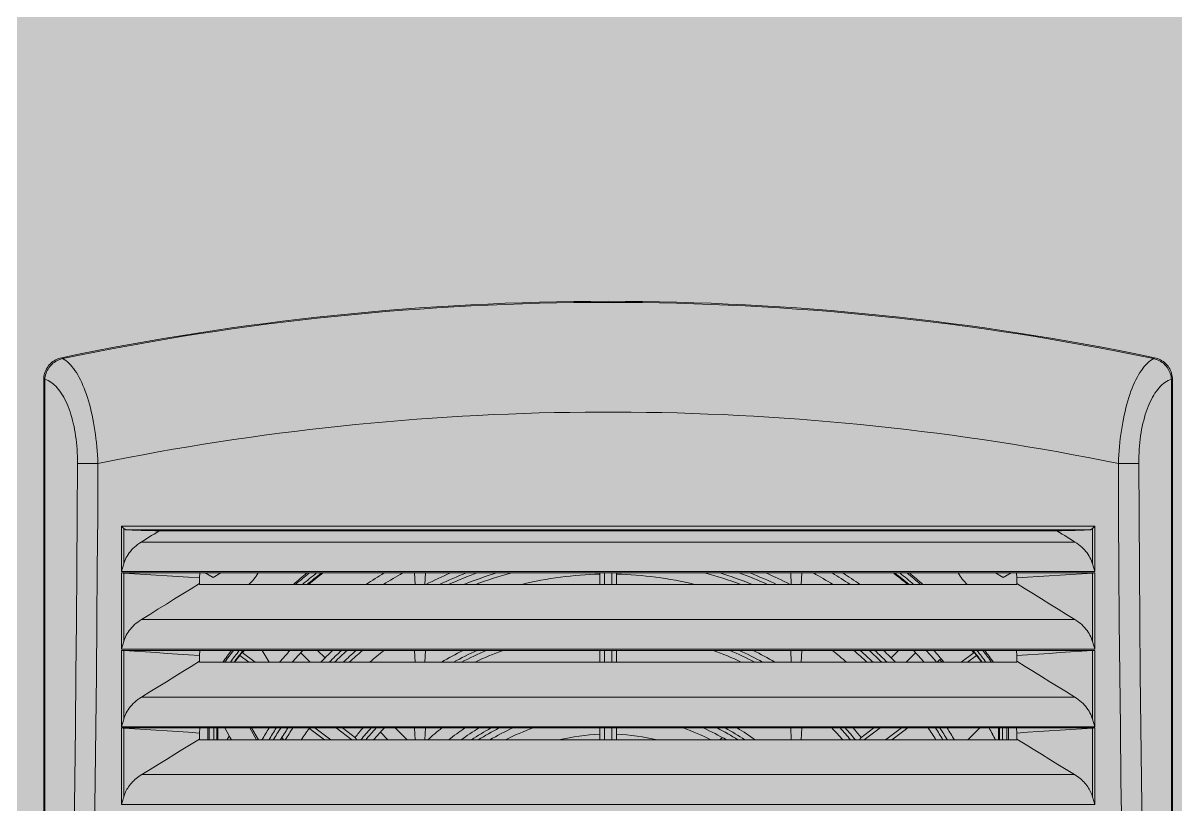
# Model space of a CAD drawing. Header units: millimetres. Extents: x 6914 to 9858, y -2771 to -210.
# Drawn here: x 8743.5 to 8896.7, y -1624.9 to -1521 of the extents above; entities that cross this region are included whole.
import ezdxf

# ---------------------------------------------------------------- set-up
doc = ezdxf.new("R2010")
doc.units = ezdxf.units.MM
doc.layers.get('0').update_dxf_attribs({"lineweight": 9})
doc.layers.add('THICK', color=7, linetype='Continuous', lineweight=13)
doc.layers.add('Штриховка шкафов', color=7, linetype='Continuous', lineweight=9)

# ---------------------------------------------------------------- blocks, each defined once
blk = doc.blocks.new('Из_буфера4442')
at = {"layer": 'Штриховка шкафов', "true_color": 0xc5c7c4}
blk.add_hatch(color=9, dxfattribs=at).paths.add_polyline_path([(-200, 2000), (200, 2000), (200, 0), (-200, 0)])
blk = doc.blocks.new('NSYCAG125LPF')
at = {"layer": 'THICK'}
for p, q in [((-73.22, -7.69), (-73.02, -7.61)), ((-73.02, -7.61), (-72.82, -7.54)), ((-72.82, -7.54), (-72.61, -7.49)), ((-72.51, -7.61), (-72.71, -7.67)), ((-72.59, -7.51), (-72.61, -7.49)), ((-72.57, -7.53), (-72.59, -7.51)), ((-72.55, -7.54), (-72.57, -7.53)), ((-72.53, -7.56), (-72.55, -7.54)), ((-72.51, -7.57), (-72.53, -7.56)), ((-72.49, -7.59), (-72.51, -7.57)), ((-72.5, -7.61), (-72.51, -7.61)), ((-72.29, -7.74), (-72.51, -7.61)), ((-72.49, -7.61), (-72.5, -7.61)), ((-72.5, -7.61), (-72.5, -7.61)), ((-72.47, -7.61), (-72.49, -7.59)), ((-72.48, -7.61), (-72.49, -7.61)), ((-72.49, -7.61), (-72.49, -7.61)), ((-72.47, -7.61), (-72.48, -7.61)), ((-72.48, -7.61), (-72.48, -7.61)), ((72.51, -7.61), (72.29, -7.74)), ((72.49, -7.59), (72.47, -7.61)), ((72.48, -7.61), (72.47, -7.61)), ((72.49, -7.61), (72.48, -7.61)), ((72.48, -7.61), (72.48, -7.61)), ((72.51, -7.57), (72.49, -7.59)), ((72.5, -7.61), (72.49, -7.61)), ((72.49, -7.61), (72.49, -7.61)), ((72.51, -7.61), (72.5, -7.61)), ((72.5, -7.61), (72.5, -7.61)), ((72.53, -7.56), (72.51, -7.57)), ((72.51, -7.61), (72.7, -7.67)), ((72.55, -7.54), (72.53, -7.56)), ((72.57, -7.53), (72.55, -7.54)), ((72.59, -7.51), (72.57, -7.53)), ((72.61, -7.49), (72.59, -7.51)), ((72.61, -7.49), (72.82, -7.54)), ((72.82, -7.54), (73.02, -7.61)), ((73.02, -7.61), (73.22, -7.69)), ((-74.81, -9.38), (-74.73, -9.18)), ((-74.73, -9.18), (-74.63, -8.98)), ((-74.63, -8.98), (-74.52, -8.8)), ((-74.43, -9.01), (-74.53, -9.19)), ((-74.52, -8.8), (-74.4, -8.62)), ((-74.32, -8.84), (-74.43, -9.01)), ((-74.4, -8.62), (-74.26, -8.46)), ((-74.2, -8.68), (-74.32, -8.84)), ((-74.26, -8.46), (-74.11, -8.3)), ((-74.07, -8.52), (-74.2, -8.68)), ((-74.11, -8.3), (-73.95, -8.15)), ((-73.93, -8.38), (-74.07, -8.52)), ((-73.95, -8.15), (-73.78, -8.02)), ((-73.78, -8.24), (-73.93, -8.38)), ((-73.78, -8.02), (-73.6, -7.89)), ((-73.62, -8.11), (-73.78, -8.24)), ((-73.45, -8), (-73.62, -8.11)), ((-73.6, -7.89), (-73.41, -7.78)), ((-73.27, -7.9), (-73.45, -8)), ((-73.41, -7.78), (-73.22, -7.69)), ((-73.08, -7.81), (-73.27, -7.9)), ((-72.9, -7.73), (-73.08, -7.81)), ((-72.71, -7.67), (-72.9, -7.73)), ((-72.08, -7.88), (-72.29, -7.74)), ((-71.86, -8.05), (-72.08, -7.88)), ((-71.66, -8.24), (-71.86, -8.05)), ((-71.45, -8.45), (-71.66, -8.24)), ((-71.25, -8.68), (-71.45, -8.45)), ((-71.05, -8.93), (-71.25, -8.68)), ((-70.86, -9.2), (-71.05, -8.93)), ((71.05, -8.93), (70.86, -9.2)), ((71.25, -8.68), (71.05, -8.93)), ((71.45, -8.45), (71.25, -8.68)), ((71.66, -8.24), (71.45, -8.45)), ((71.86, -8.05), (71.66, -8.24)), ((72.08, -7.88), (71.86, -8.05)), ((72.29, -7.74), (72.08, -7.88)), ((72.7, -7.67), (72.9, -7.73)), ((72.9, -7.73), (73.08, -7.81)), ((73.08, -7.81), (73.27, -7.9)), ((73.22, -7.69), (73.41, -7.78)), ((73.27, -7.9), (73.44, -8)), ((73.41, -7.78), (73.6, -7.89)), ((73.44, -8), (73.62, -8.11)), ((73.6, -7.89), (73.78, -8.02)), ((73.62, -8.11), (73.78, -8.24)), ((73.78, -8.02), (73.95, -8.15)), ((73.78, -8.24), (73.93, -8.38)), ((73.93, -8.38), (74.07, -8.52)), ((73.95, -8.15), (74.11, -8.3)), ((74.07, -8.52), (74.2, -8.68)), ((74.11, -8.3), (74.26, -8.46)), ((74.2, -8.68), (74.32, -8.84)), ((74.26, -8.46), (74.4, -8.62)), ((74.32, -8.84), (74.43, -9.01)), ((74.4, -8.62), (74.52, -8.8)), ((74.43, -9.01), (74.53, -9.19)), ((74.52, -8.8), (74.63, -8.98)), ((74.63, -8.98), (74.73, -9.18)), ((74.73, -9.18), (74.81, -9.38)), ((-75, -10.43), (-74.99, -10.21)), ((-75, -159.57), (-75, -10.43)), ((-74.98, -10.44), (-75, -10.43)), ((-74.99, -10.21), (-74.97, -10)), ((-74.96, -10.46), (-74.98, -10.44)), ((-74.97, -10), (-74.93, -9.79)), ((-74.94, -10.48), (-74.96, -10.46)), ((-74.92, -10.49), (-74.94, -10.48)), ((-74.93, -9.79), (-74.88, -9.59)), ((-74.9, -10.51), (-74.92, -10.49)), ((-74.88, -10.53), (-74.9, -10.51)), ((-74.88, -9.59), (-74.81, -9.38)), ((-74.86, -10.54), (-74.88, -10.53)), ((-74.84, -10.17), (-74.86, -10.37)), ((-74.64, -10.45), (-74.86, -10.37)), ((-74.86, -10.37), (-74.86, -10.4)), ((-74.86, -10.4), (-74.86, -10.42)), ((-74.86, -10.42), (-74.86, -10.45)), ((-74.86, -10.45), (-74.86, -10.47)), ((-74.86, -10.47), (-74.86, -10.49)), ((-74.86, -10.49), (-74.86, -10.52)), ((-74.86, -10.52), (-74.86, -10.54)), ((-74.86, -10.54), (-74.86, -159.46)), ((-74.8, -9.97), (-74.84, -10.17)), ((-74.76, -9.77), (-74.8, -9.97)), ((-74.7, -9.57), (-74.76, -9.77)), ((-74.62, -9.38), (-74.7, -9.57)), ((-74.42, -10.54), (-74.64, -10.45)), ((-74.53, -9.19), (-74.62, -9.38)), ((-74.21, -10.66), (-74.42, -10.54)), ((-74, -10.79), (-74.21, -10.66)), ((-70.67, -9.48), (-70.86, -9.2)), ((-70.48, -9.79), (-70.67, -9.48)), ((-70.3, -10.11), (-70.48, -9.79)), ((-70.13, -10.45), (-70.3, -10.11)), ((-69.96, -10.8), (-70.13, -10.45)), ((70.13, -10.45), (69.96, -10.8)), ((70.3, -10.11), (70.13, -10.45)), ((70.48, -9.79), (70.3, -10.11)), ((70.67, -9.48), (70.48, -9.79)), ((70.86, -9.2), (70.67, -9.48)), ((74.21, -10.66), (74, -10.79)), ((74.42, -10.54), (74.21, -10.66)), ((74.64, -10.45), (74.42, -10.54)), ((74.53, -9.19), (74.62, -9.38)), ((74.62, -9.38), (74.7, -9.57)), ((74.86, -10.37), (74.64, -10.45)), ((74.7, -9.57), (74.76, -9.77)), ((74.76, -9.77), (74.8, -9.97)), ((74.8, -9.97), (74.84, -10.17)), ((74.81, -9.38), (74.88, -9.59)), ((74.84, -10.17), (74.86, -10.37)), ((74.86, -10.4), (74.86, -10.37)), ((74.86, -10.42), (74.86, -10.4)), ((74.86, -10.45), (74.86, -10.42)), ((74.86, -10.47), (74.86, -10.45)), ((74.86, -10.49), (74.86, -10.47)), ((74.86, -10.52), (74.86, -10.49)), ((74.86, -10.54), (74.86, -10.52)), ((74.88, -10.53), (74.86, -10.54)), ((74.86, -10.54), (74.86, -159.46)), ((74.88, -9.59), (74.93, -9.79)), ((74.9, -10.51), (74.88, -10.53)), ((74.92, -10.49), (74.9, -10.51)), ((74.94, -10.48), (74.92, -10.49)), ((74.93, -9.79), (74.97, -10)), ((74.96, -10.46), (74.94, -10.48)), ((74.98, -10.44), (74.96, -10.46)), ((74.97, -10), (74.99, -10.21)), ((75, -10.43), (74.98, -10.44)), ((74.99, -10.21), (75, -10.43)), ((75, -159.57), (75, -10.43)), ((-73.8, -10.94), (-74, -10.79)), ((-73.6, -11.11), (-73.8, -10.94)), ((-73.4, -11.29), (-73.6, -11.11)), ((-73.21, -11.49), (-73.4, -11.29)), ((-73.03, -11.71), (-73.21, -11.49)), ((-72.85, -11.95), (-73.03, -11.71)), ((-72.67, -12.2), (-72.85, -11.95)), ((-72.5, -12.46), (-72.67, -12.2)), ((-69.79, -11.17), (-69.96, -10.8)), ((-69.63, -11.56), (-69.79, -11.17)), ((-69.48, -11.96), (-69.63, -11.56)), ((-69.33, -12.37), (-69.48, -11.96)), ((69.48, -11.96), (69.33, -12.37)), ((69.63, -11.56), (69.48, -11.96)), ((69.79, -11.17), (69.63, -11.56)), ((69.96, -10.8), (69.79, -11.17)), ((72.67, -12.2), (72.5, -12.46)), ((72.85, -11.95), (72.67, -12.2)), ((73.03, -11.71), (72.85, -11.95)), ((73.21, -11.49), (73.03, -11.71)), ((73.4, -11.29), (73.21, -11.49)), ((73.6, -11.11), (73.4, -11.29)), ((73.8, -10.94), (73.6, -11.11)), ((74, -10.79), (73.8, -10.94)), ((-72.34, -12.74), (-72.5, -12.46)), ((-72.19, -13.04), (-72.34, -12.74)), ((-72.03, -13.34), (-72.19, -13.04)), ((-71.89, -13.66), (-72.03, -13.34)), ((-71.75, -13.99), (-71.89, -13.66)), ((-69.19, -12.8), (-69.33, -12.37)), ((-69.06, -13.24), (-69.19, -12.8)), ((-68.93, -13.69), (-69.06, -13.24)), ((-68.8, -14.15), (-68.93, -13.69)), ((68.93, -13.69), (68.8, -14.15)), ((69.06, -13.24), (68.93, -13.69)), ((69.19, -12.8), (69.06, -13.24)), ((69.33, -12.37), (69.19, -12.8)), ((71.89, -13.66), (71.75, -13.99)), ((72.03, -13.34), (71.89, -13.66)), ((72.19, -13.04), (72.03, -13.34)), ((72.34, -12.74), (72.19, -13.04)), ((72.5, -12.46), (72.34, -12.74)), ((-71.62, -14.34), (-71.75, -13.99)), ((-71.5, -14.69), (-71.62, -14.34)), ((-71.38, -15.06), (-71.5, -14.69)), ((-71.27, -15.43), (-71.38, -15.06)), ((-68.69, -14.63), (-68.8, -14.15)), ((-68.58, -15.11), (-68.69, -14.63)), ((-68.47, -15.61), (-68.58, -15.11)), ((-19.34, -15.27), (-21.37, -15.39)), ((-17.3, -15.16), (-19.34, -15.27)), ((-15.27, -15.06), (-17.3, -15.16)), ((-13.24, -14.98), (-15.27, -15.06)), ((-11.2, -14.9), (-13.24, -14.98)), ((-9.16, -14.84), (-11.2, -14.9)), ((-7.13, -14.79), (-9.16, -14.84)), ((-5.09, -14.76), (-7.13, -14.79)), ((-3.06, -14.73), (-5.09, -14.76)), ((-1.02, -14.72), (-3.06, -14.73)), ((1.02, -14.72), (-1.02, -14.72)), ((3.06, -14.73), (1.02, -14.72)), ((5.09, -14.76), (3.06, -14.73)), ((7.13, -14.79), (5.09, -14.76)), ((9.16, -14.84), (7.13, -14.79)), ((11.2, -14.9), (9.16, -14.84)), ((13.24, -14.98), (11.2, -14.9)), ((15.27, -15.06), (13.24, -14.98)), ((17.3, -15.16), (15.27, -15.06)), ((19.34, -15.27), (17.3, -15.16)), ((21.37, -15.39), (19.34, -15.27)), ((68.58, -15.11), (68.47, -15.61)), ((68.69, -14.63), (68.58, -15.11)), ((68.8, -14.15), (68.69, -14.63)), ((71.38, -15.06), (71.27, -15.43)), ((71.5, -14.69), (71.38, -15.06)), ((71.62, -14.34), (71.5, -14.69)), ((71.75, -13.99), (71.62, -14.34)), ((-71.17, -15.82), (-71.27, -15.43)), ((-71.07, -16.21), (-71.17, -15.82)), ((-70.98, -16.62), (-71.07, -16.21)), ((-70.9, -17.03), (-70.98, -16.62)), ((-68.38, -16.11), (-68.47, -15.61)), ((-68.29, -16.62), (-68.38, -16.11)), ((-68.2, -17.15), (-68.29, -16.62)), ((-37.61, -16.81), (-39.63, -17.04)), ((-35.58, -16.59), (-37.61, -16.81)), ((-33.55, -16.38), (-35.58, -16.59)), ((-31.53, -16.18), (-33.55, -16.38)), ((-29.5, -16), (-31.53, -16.18)), ((-27.47, -15.83), (-29.5, -16)), ((-25.44, -15.67), (-27.47, -15.83)), ((-23.4, -15.53), (-25.44, -15.67)), ((-21.37, -15.39), (-23.4, -15.53)), ((23.4, -15.53), (21.37, -15.39)), ((25.44, -15.67), (23.4, -15.53)), ((27.47, -15.83), (25.44, -15.67)), ((29.5, -16), (27.47, -15.83)), ((31.53, -16.18), (29.5, -16)), ((33.55, -16.38), (31.53, -16.18)), ((35.58, -16.59), (33.55, -16.38)), ((37.61, -16.81), (35.58, -16.59)), ((39.63, -17.04), (37.61, -16.81)), ((68.29, -16.62), (68.2, -17.15)), ((68.38, -16.11), (68.29, -16.62)), ((68.47, -15.61), (68.38, -16.11)), ((70.98, -16.62), (70.9, -17.03)), ((71.07, -16.21), (70.98, -16.62)), ((71.17, -15.82), (71.07, -16.21)), ((71.27, -15.43), (71.17, -15.82)), ((-70.83, -17.45), (-70.9, -17.03)), ((-70.76, -17.88), (-70.83, -17.45)), ((-70.7, -18.32), (-70.76, -17.88)), ((-70.65, -18.76), (-70.7, -18.32)), ((-68.13, -17.68), (-68.2, -17.15)), ((-68.06, -18.21), (-68.13, -17.68)), ((-68, -18.76), (-68.06, -18.21)), ((-49.74, -18.38), (-51.75, -18.69)), ((-47.72, -18.09), (-49.74, -18.38)), ((-45.7, -17.81), (-47.72, -18.09)), ((-43.68, -17.54), (-45.7, -17.81)), ((-41.66, -17.28), (-43.68, -17.54)), ((-39.63, -17.04), (-41.66, -17.28)), ((41.66, -17.28), (39.63, -17.04)), ((43.68, -17.54), (41.66, -17.28)), ((45.7, -17.81), (43.68, -17.54)), ((47.72, -18.09), (45.7, -17.81)), ((49.74, -18.38), (47.72, -18.09)), ((51.75, -18.69), (49.74, -18.38)), ((68.06, -18.21), (68, -18.76)), ((68.13, -17.68), (68.06, -18.21)), ((68.2, -17.15), (68.13, -17.68)), ((70.7, -18.32), (70.65, -18.76)), ((70.76, -17.88), (70.7, -18.32)), ((70.83, -17.45), (70.76, -17.88)), ((70.9, -17.03), (70.83, -17.45)), ((-70.61, -19.21), (-70.65, -18.76)), ((-70.58, -19.66), (-70.61, -19.21)), ((-70.55, -20.12), (-70.58, -19.66)), ((-67.94, -19.31), (-68, -18.76)), ((-67.89, -19.86), (-67.94, -19.31)), ((-67.85, -20.42), (-67.89, -19.86)), ((-57.78, -19.67), (-59.79, -20.02)), ((-55.78, -19.33), (-57.78, -19.67)), ((-53.76, -19), (-55.78, -19.33)), ((-51.75, -18.69), (-53.76, -19)), ((53.76, -19), (51.75, -18.69)), ((55.78, -19.33), (53.76, -19)), ((57.78, -19.67), (55.78, -19.33)), ((59.79, -20.02), (57.78, -19.67)), ((67.89, -19.86), (67.85, -20.42)), ((67.94, -19.31), (67.89, -19.86)), ((68, -18.76), (67.94, -19.31)), ((70.58, -19.66), (70.55, -20.12)), ((70.61, -19.21), (70.58, -19.66)), ((70.65, -18.76), (70.61, -19.21)), ((-70.53, -20.58), (-70.55, -20.12)), ((-70.52, -21.05), (-70.53, -20.58)), ((-70.52, -21.53), (-70.52, -21.05)), ((-67.82, -20.99), (-67.85, -20.42)), ((-67.8, -21.56), (-67.82, -20.99)), ((-65.8, -21.15), (-67.8, -21.56)), ((-63.8, -20.77), (-65.8, -21.15)), ((-61.8, -20.39), (-63.8, -20.77)), ((-59.79, -20.02), (-61.8, -20.39)), ((61.8, -20.39), (59.79, -20.02)), ((63.8, -20.77), (61.8, -20.39)), ((65.8, -21.15), (63.8, -20.77)), ((67.8, -21.56), (65.8, -21.15)), ((67.82, -20.99), (67.8, -21.56)), ((67.85, -20.42), (67.82, -20.99)), ((70.53, -20.58), (70.52, -21.05)), ((70.52, -21.05), (70.52, -21.53)), ((70.55, -20.12), (70.53, -20.58)), ((-70.55, -28.53), (-70.52, -21.53)), ((-67.83, -28.57), (-67.8, -21.56)), ((67.8, -21.56), (67.83, -28.57)), ((70.52, -21.53), (70.55, -28.53)), ((-70.6, -35.54), (-70.55, -28.53)), ((-67.88, -35.59), (-67.83, -28.57)), ((67.83, -28.57), (67.88, -35.59)), ((70.55, -28.53), (70.6, -35.54)), ((-64.67, -29.9), (-64.67, -35.9)), ((-64.67, -29.9), (64.67, -29.9)), ((-64.64, -29.92), (-64.67, -29.9)), ((-64.61, -29.95), (-64.64, -29.92)), ((-64.58, -29.98), (-64.61, -29.95)), ((-64.55, -30.01), (-64.58, -29.98)), ((-64.53, -30.04), (-64.55, -30.01)), ((-64.5, -30.06), (-64.53, -30.04)), ((-64.47, -30.09), (-64.5, -30.06)), ((-64.44, -30.12), (-64.47, -30.09)), ((-64.42, -30.14), (-64.44, -30.12)), ((-64.39, -30.17), (-64.42, -30.14)), ((-64.37, -30.19), (-64.39, -30.17)), ((-64.37, -34.9), (-64.37, -30.19)), ((-64.33, -30.23), (-64.37, -30.19)), ((-64.29, -30.26), (-64.33, -30.23)), ((-64.25, -30.28), (-64.29, -30.26)), ((-64.21, -30.3), (-64.25, -30.28)), ((-64.17, -30.33), (-64.21, -30.3)), ((-64.12, -30.34), (-64.17, -30.33)), ((-64.07, -30.36), (-64.12, -30.34)), ((-64.02, -30.37), (-64.07, -30.36)), ((-63.97, -30.38), (-64.02, -30.37)), ((-63.92, -30.39), (-63.97, -30.38)), ((-63.87, -30.39), (-63.92, -30.39)), ((-63.26, -30.41), (-63.87, -30.39)), ((-63.87, -30.39), (63.87, -30.39)), ((-62.66, -30.42), (-63.26, -30.41)), ((-62.06, -30.44), (-62.66, -30.42)), ((-61.45, -30.45), (-62.06, -30.44)), ((-60.85, -30.47), (-61.45, -30.45)), ((-60.25, -30.48), (-60.85, -30.47)), ((-59.65, -30.5), (-60.25, -30.48)), ((-59.99, -30.71), (-59.65, -30.5)), ((59.64, -30.5), (-59.65, -30.5)), ((59.64, -30.5), (60.25, -30.48)), ((59.64, -30.5), (59.99, -30.71)), ((60.25, -30.48), (60.85, -30.47)), ((60.85, -30.47), (61.45, -30.45)), ((61.45, -30.45), (62.06, -30.44)), ((62.06, -30.44), (62.66, -30.42)), ((62.66, -30.42), (63.26, -30.41)), ((63.26, -30.41), (63.87, -30.39)), ((63.9, -30.39), (63.87, -30.39)), ((63.94, -30.38), (63.9, -30.39)), ((63.98, -30.38), (63.94, -30.38)), ((64.02, -30.37), (63.98, -30.38)), ((64.06, -30.36), (64.02, -30.37)), ((64.09, -30.35), (64.06, -30.36)), ((64.13, -30.34), (64.09, -30.35)), ((64.16, -30.33), (64.13, -30.34)), ((64.19, -30.31), (64.16, -30.33)), ((64.23, -30.3), (64.19, -30.31)), ((64.26, -30.28), (64.23, -30.3)), ((64.29, -30.26), (64.26, -30.28)), ((64.31, -30.24), (64.29, -30.26)), ((64.34, -30.22), (64.31, -30.24)), ((64.37, -30.19), (64.34, -30.22)), ((64.37, -30.19), (64.39, -30.17)), ((64.37, -30.19), (64.37, -34.9)), ((64.39, -30.17), (64.42, -30.14)), ((64.42, -30.14), (64.44, -30.12)), ((64.44, -30.12), (64.47, -30.09)), ((64.47, -30.09), (64.5, -30.06)), ((64.5, -30.06), (64.53, -30.04)), ((64.53, -30.04), (64.55, -30.01)), ((64.55, -30.01), (64.58, -29.98)), ((64.58, -29.98), (64.61, -29.95)), ((64.61, -29.95), (64.64, -29.92)), ((64.64, -29.92), (64.67, -29.9)), ((64.67, -35.9), (64.67, -29.9)), ((-62.52, -32.32), (-62.29, -32.15)), ((-62.29, -32.15), (-62.04, -31.99)), ((-62.04, -31.99), (-61.7, -31.78)), ((62.04, -31.99), (-62.04, -31.99)), ((-61.7, -31.78), (-61.36, -31.57)), ((-61.36, -31.57), (-61.02, -31.35)), ((-61.02, -31.35), (-60.67, -31.14)), ((-60.67, -31.14), (-60.33, -30.93)), ((-60.33, -30.93), (-59.99, -30.71)), ((59.99, -30.71), (60.33, -30.93)), ((60.33, -30.93), (60.67, -31.14)), ((60.67, -31.14), (61.02, -31.35)), ((61.02, -31.35), (61.36, -31.57)), ((61.36, -31.57), (61.7, -31.78)), ((61.7, -31.78), (62.04, -31.99)), ((62.04, -31.99), (62.29, -32.15)), ((62.29, -32.15), (62.52, -32.32)), ((-63.92, -33.85), (-63.79, -33.64)), ((-63.79, -33.64), (-63.64, -33.44)), ((-63.64, -33.44), (-63.49, -33.24)), ((-63.49, -33.24), (-63.32, -33.04)), ((-63.32, -33.04), (-63.14, -32.85)), ((-63.14, -32.85), (-62.94, -32.67)), ((-62.94, -32.67), (-62.74, -32.49)), ((-62.74, -32.49), (-62.52, -32.32)), ((62.52, -32.32), (62.73, -32.49)), ((62.73, -32.49), (62.94, -32.67)), ((62.94, -32.67), (63.14, -32.85)), ((63.14, -32.85), (63.32, -33.04)), ((63.32, -33.04), (63.49, -33.24)), ((63.49, -33.24), (63.64, -33.44)), ((63.64, -33.44), (63.79, -33.64)), ((63.79, -33.64), (63.92, -33.85)), ((-64.44, -35.18), (-64.49, -35.32)), ((-64.4, -35.04), (-64.44, -35.18)), ((-64.37, -34.9), (-64.4, -35.04)), ((-64.37, -34.9), (-64.3, -34.69)), ((-64.3, -34.69), (-64.23, -34.48)), ((-64.23, -34.48), (-64.14, -34.27)), ((-64.14, -34.27), (-64.03, -34.06)), ((-64.03, -34.06), (-63.92, -33.85)), ((63.92, -33.85), (64.03, -34.06)), ((64.03, -34.06), (64.14, -34.27)), ((64.14, -34.27), (64.23, -34.48)), ((64.23, -34.48), (64.3, -34.69)), ((64.3, -34.69), (64.37, -34.9)), ((64.4, -35.04), (64.37, -34.9)), ((64.44, -35.18), (64.4, -35.04)), ((64.49, -35.32), (64.44, -35.18)), ((-70.65, -42.55), (-70.6, -35.54)), ((-67.93, -42.61), (-67.88, -35.59)), ((-64.62, -35.75), (-64.67, -35.9)), ((64.67, -35.9), (-64.67, -35.9)), ((-64.67, -36.1), (-64.67, -46.22)), ((-64.67, -36.1), (-54.25, -36.1)), ((-64.67, -36.1), (-64.64, -36.1)), ((-64.64, -36.1), (-64.61, -36.1)), ((-64.57, -35.6), (-64.62, -35.75)), ((-64.61, -36.1), (-64.58, -36.1)), ((-64.58, -36.1), (-64.55, -36.1)), ((-64.53, -35.46), (-64.57, -35.6)), ((-64.55, -36.1), (-64.52, -36.1)), ((-64.49, -35.32), (-64.53, -35.46)), ((-64.52, -36.1), (-64.5, -36.1)), ((-64.5, -36.1), (-64.47, -36.1)), ((-64.47, -36.1), (-64.44, -36.1)), ((-64.44, -36.1), (-64.42, -36.11)), ((-64.42, -36.11), (-64.39, -36.11)), ((-64.39, -36.11), (-64.37, -36.11)), ((-64.37, -36.11), (-64.37, -45.22)), ((-62.93, -36.2), (-64.37, -36.11)), ((-61.49, -36.3), (-62.93, -36.2)), ((-60.05, -36.39), (-61.49, -36.3)), ((-58.62, -36.49), (-60.05, -36.39)), ((-57.18, -36.58), (-58.62, -36.49)), ((-55.75, -36.68), (-57.18, -36.58)), ((-54.32, -36.77), (-55.75, -36.68)), ((-54.25, -36.1), (-54.32, -36.77)), ((-54.25, -36.1), (-25.72, -36.1)), ((-53.54, -36.1), (-52.5, -36.7)), ((-52.5, -36.7), (-51.46, -36.1)), ((-25.72, -36.1), (-24.28, -36.1)), ((-25.72, -36.1), (-25.66, -37.63)), ((-24.28, -36.1), (-24.34, -37.63)), ((-24.28, -36.1), (24.28, -36.1)), ((-1.1, -37.63), (-1.1, -36.1)), ((-0.5, -37.63), (-0.5, -36.1)), ((0.5, -36.1), (0.5, -37.63)), ((1.1, -36.1), (1.1, -37.63)), ((24.28, -36.1), (25.72, -36.1)), ((24.28, -36.1), (24.34, -37.63)), ((25.72, -36.1), (25.66, -37.63)), ((25.72, -36.1), (54.25, -36.1)), ((51.46, -36.1), (52.5, -36.7)), ((52.5, -36.7), (53.54, -36.1)), ((54.25, -36.1), (64.67, -36.1)), ((54.31, -36.77), (54.25, -36.1)), ((55.75, -36.68), (54.31, -36.77)), ((57.18, -36.58), (55.75, -36.68)), ((58.62, -36.49), (57.18, -36.58)), ((60.05, -36.39), (58.62, -36.49)), ((61.49, -36.3), (60.05, -36.39)), ((62.93, -36.2), (61.49, -36.3)), ((64.37, -36.11), (62.93, -36.2)), ((64.37, -45.22), (64.37, -36.11)), ((64.37, -36.11), (64.39, -36.11)), ((64.39, -36.11), (64.42, -36.11)), ((64.42, -36.11), (64.44, -36.1)), ((64.44, -36.1), (64.47, -36.1)), ((64.47, -36.1), (64.5, -36.1)), ((64.53, -35.46), (64.49, -35.32)), ((64.5, -36.1), (64.52, -36.1)), ((64.52, -36.1), (64.55, -36.1)), ((64.57, -35.6), (64.53, -35.46)), ((64.55, -36.1), (64.58, -36.1)), ((64.62, -35.75), (64.57, -35.6)), ((64.58, -36.1), (64.61, -36.1)), ((64.61, -36.1), (64.64, -36.1)), ((64.67, -35.9), (64.62, -35.75)), ((64.64, -36.1), (64.67, -36.1)), ((64.67, -46.22), (64.67, -36.1)), ((67.88, -35.59), (67.93, -42.61)), ((70.6, -35.54), (70.65, -42.55)), ((-56.51, -38.88), (-55.41, -38.19)), ((-55.41, -38.19), (-54.32, -37.51)), ((-54.32, -37.09), (-54.32, -36.98)), ((-54.32, -37.19), (-54.32, -37.09)), ((-54.32, -37.3), (-54.32, -37.19)), ((-54.32, -37.41), (-54.32, -37.3)), ((-54.32, -37.51), (-54.32, -37.41)), ((-54.32, -37.51), (-54.31, -37.63)), ((-54.32, -36.88), (-54.32, -36.77)), ((-54.32, -36.98), (-54.32, -36.88)), ((-54.31, -37.63), (-25.66, -37.63)), ((-25.66, -37.63), (-24.34, -37.63)), ((-24.34, -37.63), (24.34, -37.63)), ((24.34, -37.63), (25.66, -37.63)), ((25.66, -37.63), (54.31, -37.63)), ((54.31, -36.77), (54.31, -36.88)), ((54.31, -36.88), (54.31, -36.98)), ((54.31, -36.98), (54.31, -37.09)), ((54.31, -37.09), (54.31, -37.19)), ((54.31, -37.19), (54.31, -37.3)), ((54.31, -37.3), (54.31, -37.41)), ((54.31, -37.41), (54.31, -37.51)), ((54.31, -37.51), (55.41, -38.19)), ((54.31, -37.63), (54.31, -37.51)), ((55.41, -38.19), (56.51, -38.88)), ((-58.71, -40.24), (-57.61, -39.56)), ((-57.61, -39.56), (-56.51, -38.88)), ((56.51, -38.88), (57.61, -39.56)), ((57.61, -39.56), (58.71, -40.24)), ((-60.92, -41.61), (-59.82, -40.93)), ((-59.82, -40.93), (-58.71, -40.24)), ((58.71, -40.24), (59.82, -40.93)), ((59.82, -40.93), (60.92, -41.61)), ((-70.72, -49.57), (-70.65, -42.55)), ((-68, -49.63), (-67.93, -42.61)), ((-62.93, -42.97), (-62.72, -42.79)), ((-62.72, -42.79), (-62.5, -42.62)), ((-62.5, -42.62), (-62.27, -42.45)), ((-62.27, -42.45), (-62.02, -42.29)), ((-62.02, -42.29), (-60.92, -41.61)), ((62.02, -42.29), (-62.02, -42.29)), ((60.92, -41.61), (62.02, -42.29)), ((62.02, -42.29), (62.27, -42.45)), ((62.27, -42.45), (62.5, -42.62)), ((62.5, -42.62), (62.72, -42.79)), ((62.72, -42.79), (62.93, -42.97)), ((67.93, -42.61), (68, -49.63)), ((70.65, -42.55), (70.71, -49.57)), ((-64.14, -44.59), (-64.03, -44.37)), ((-64.03, -44.37), (-63.91, -44.16)), ((-63.91, -44.16), (-63.78, -43.95)), ((-63.78, -43.95), (-63.64, -43.75)), ((-63.64, -43.75), (-63.48, -43.55)), ((-63.48, -43.55), (-63.31, -43.35)), ((-63.31, -43.35), (-63.12, -43.16)), ((-63.12, -43.16), (-62.93, -42.97)), ((62.93, -42.97), (63.12, -43.16)), ((63.12, -43.16), (63.31, -43.35)), ((63.31, -43.35), (63.48, -43.55)), ((63.48, -43.55), (63.64, -43.75)), ((63.64, -43.75), (63.78, -43.95)), ((63.78, -43.95), (63.91, -44.16)), ((63.91, -44.16), (64.03, -44.37)), ((64.03, -44.37), (64.14, -44.59)), ((-64.57, -45.93), (-64.62, -46.07)), ((-64.53, -45.78), (-64.57, -45.93)), ((-64.49, -45.64), (-64.53, -45.78)), ((-64.44, -45.5), (-64.49, -45.64)), ((-64.4, -45.36), (-64.44, -45.5)), ((-64.37, -45.22), (-64.4, -45.36)), ((-64.37, -45.22), (-64.3, -45.01)), ((-64.3, -45.01), (-64.23, -44.8)), ((-64.23, -44.8), (-64.14, -44.59)), ((64.14, -44.59), (64.23, -44.8)), ((64.23, -44.8), (64.3, -45.01)), ((64.3, -45.01), (64.37, -45.22)), ((64.4, -45.36), (64.37, -45.22)), ((64.44, -45.5), (64.4, -45.36)), ((64.49, -45.64), (64.44, -45.5)), ((64.53, -45.78), (64.49, -45.64)), ((64.57, -45.93), (64.53, -45.78)), ((64.62, -46.07), (64.57, -45.93)), ((-64.62, -46.07), (-64.67, -46.22)), ((64.67, -46.22), (-64.67, -46.22)), ((-64.67, -46.4), (-64.67, -56.55)), ((-64.67, -46.4), (-54.25, -46.4)), ((-64.67, -46.4), (-64.64, -46.4)), ((-64.64, -46.4), (-64.61, -46.4)), ((-64.61, -46.4), (-64.58, -46.4)), ((-64.58, -46.4), (-64.55, -46.4)), ((-64.55, -46.4), (-64.52, -46.4)), ((-64.52, -46.4), (-64.5, -46.4)), ((-64.5, -46.4), (-64.47, -46.4)), ((-64.47, -46.4), (-64.44, -46.4)), ((-64.44, -46.4), (-64.42, -46.41)), ((-64.42, -46.41), (-64.39, -46.41)), ((-64.39, -46.41), (-64.37, -46.41)), ((-64.37, -46.41), (-64.37, -55.55)), ((-62.93, -46.5), (-64.37, -46.41)), ((-61.49, -46.6), (-62.93, -46.5)), ((-60.05, -46.69), (-61.49, -46.6)), ((-58.62, -46.79), (-60.05, -46.69)), ((-57.18, -46.88), (-58.62, -46.79)), ((-55.75, -46.98), (-57.18, -46.88)), ((-54.32, -47.07), (-55.75, -46.98)), ((-54.25, -46.4), (-54.32, -47.07)), ((-54.32, -47.18), (-54.32, -47.07)), ((-54.32, -47.29), (-54.32, -47.18)), ((-54.32, -47.4), (-54.32, -47.29)), ((-54.32, -47.51), (-54.32, -47.4)), ((-54.25, -46.4), (-25.72, -46.4)), ((-48.95, -47.05), (-48.93, -47.03)), ((-48.95, -47.05), (-47.74, -47.96)), ((-48.93, -47.03), (-48.92, -47.02)), ((-48.92, -47.02), (-48.91, -47)), ((-48.91, -47), (-48.89, -46.98)), ((-48.89, -46.98), (-48.88, -46.96)), ((-48.88, -46.96), (-48.87, -46.95)), ((-48.87, -46.95), (-48.85, -46.93)), ((-48.85, -46.93), (-48.84, -46.91)), ((-48.84, -46.91), (-48.83, -46.9)), ((-48.83, -46.9), (-48.81, -46.88)), ((-48.81, -46.88), (-48.8, -46.87)), ((-48.8, -46.87), (-48.79, -46.85)), ((-48.79, -46.85), (-48.78, -46.84)), ((-48.78, -46.84), (-48.77, -46.82)), ((-48.77, -46.82), (-48.75, -46.81)), ((-48.75, -46.81), (-48.74, -46.79)), ((-48.74, -46.79), (-48.73, -46.78)), ((-48.73, -46.78), (-48.72, -46.77)), ((-48.72, -46.77), (-48.71, -46.76)), ((-48.71, -46.76), (-48.7, -46.74)), ((-48.7, -46.74), (-48.69, -46.73)), ((-48.69, -46.73), (-48.69, -46.72)), ((-48.69, -46.72), (-48.68, -46.72)), ((-48.68, -46.72), (-48.67, -46.71)), ((-48.67, -46.7), (-48.66, -46.69)), ((-48.67, -46.71), (-48.67, -46.7)), ((-48.66, -46.69), (-48.65, -46.69)), ((-48.65, -46.69), (-48.65, -46.68)), ((-48.65, -46.68), (-48.64, -46.68)), ((-48.64, -46.67), (-48.63, -46.66)), ((-48.64, -46.68), (-48.64, -46.67)), ((-48.64, -46.67), (-48.64, -46.67)), ((-48.64, -46.67), (-48.64, -46.67)), ((-48.63, -46.66), (-48.63, -46.66)), ((-48.63, -46.66), (-48.63, -46.66)), ((-48.63, -46.66), (-46.91, -47.96)), ((-45.06, -47.96), (-45.96, -46.4)), ((-40.85, -46.7), (-39.59, -47.96)), ((-37.62, -47.38), (-38.6, -46.4)), ((-25.72, -46.4), (-24.28, -46.4)), ((-25.72, -46.4), (-25.66, -47.96)), ((-24.28, -46.4), (-24.34, -47.96)), ((-24.28, -46.4), (24.28, -46.4)), ((-1.1, -47.96), (-1.1, -46.4)), ((-0.5, -47.96), (-0.5, -46.4)), ((0.5, -46.4), (0.5, -47.96)), ((1.1, -46.4), (1.1, -47.96)), ((24.28, -46.4), (25.72, -46.4)), ((24.28, -46.4), (24.34, -47.96)), ((25.72, -46.4), (25.66, -47.96)), ((25.72, -46.4), (54.25, -46.4)), ((38.6, -46.4), (37.62, -47.38)), ((39.59, -47.96), (40.85, -46.7)), ((46.91, -47.96), (48.63, -46.66)), ((47.74, -47.96), (48.95, -47.05)), ((48.63, -46.66), (48.63, -46.66)), ((48.63, -46.66), (48.63, -46.66)), ((48.63, -46.66), (48.64, -46.67)), ((48.64, -46.67), (48.64, -46.67)), ((48.64, -46.67), (48.64, -46.67)), ((48.64, -46.67), (48.64, -46.68)), ((48.64, -46.68), (48.65, -46.68)), ((48.65, -46.68), (48.65, -46.69)), ((48.65, -46.69), (48.66, -46.69)), ((48.66, -46.69), (48.67, -46.7)), ((48.67, -46.7), (48.67, -46.71)), ((48.67, -46.71), (48.68, -46.72)), ((48.68, -46.72), (48.69, -46.72)), ((48.69, -46.72), (48.69, -46.73)), ((48.69, -46.73), (48.7, -46.74)), ((48.7, -46.74), (48.71, -46.76)), ((48.71, -46.76), (48.72, -46.77)), ((48.72, -46.77), (48.73, -46.78)), ((48.73, -46.78), (48.74, -46.79)), ((48.74, -46.79), (48.75, -46.81)), ((48.75, -46.81), (48.76, -46.82)), ((48.76, -46.82), (48.78, -46.84)), ((48.78, -46.84), (48.79, -46.85)), ((48.79, -46.85), (48.8, -46.87)), ((48.8, -46.87), (48.81, -46.88)), ((48.81, -46.88), (48.83, -46.9)), ((48.83, -46.9), (48.84, -46.91)), ((48.84, -46.91), (48.85, -46.93)), ((48.85, -46.93), (48.87, -46.95)), ((48.87, -46.95), (48.88, -46.96)), ((48.88, -46.96), (48.89, -46.98)), ((48.89, -46.98), (48.91, -47)), ((48.91, -47), (48.92, -47.02)), ((48.92, -47.02), (48.93, -47.03)), ((48.93, -47.03), (48.95, -47.05)), ((54.25, -46.4), (64.67, -46.4)), ((54.32, -47.07), (54.25, -46.4)), ((55.75, -46.98), (54.32, -47.07)), ((54.32, -47.07), (54.32, -47.18)), ((54.32, -47.18), (54.32, -47.29)), ((54.32, -47.29), (54.32, -47.4)), ((54.32, -47.4), (54.32, -47.51)), ((57.18, -46.88), (55.75, -46.98)), ((58.62, -46.79), (57.18, -46.88)), ((60.05, -46.69), (58.62, -46.79)), ((61.49, -46.6), (60.05, -46.69)), ((62.93, -46.5), (61.49, -46.6)), ((64.37, -46.41), (62.93, -46.5)), ((64.37, -55.55), (64.37, -46.41)), ((64.37, -46.41), (64.39, -46.41)), ((64.39, -46.41), (64.42, -46.41)), ((64.42, -46.41), (64.44, -46.4)), ((64.44, -46.4), (64.47, -46.4)), ((64.47, -46.4), (64.5, -46.4)), ((64.5, -46.4), (64.52, -46.4)), ((64.52, -46.4), (64.55, -46.4)), ((64.55, -46.4), (64.58, -46.4)), ((64.58, -46.4), (64.61, -46.4)), ((64.61, -46.4), (64.64, -46.4)), ((64.67, -46.22), (64.62, -46.07)), ((64.64, -46.4), (64.67, -46.4)), ((64.67, -56.55), (64.67, -46.4)), ((-56.51, -49.2), (-55.41, -48.52)), ((-55.41, -48.52), (-54.32, -47.84)), ((-54.32, -47.62), (-54.32, -47.51)), ((-54.32, -47.73), (-54.32, -47.62)), ((-54.32, -47.84), (-54.32, -47.73)), ((-54.32, -47.84), (-54.32, -47.96)), ((-54.32, -47.96), (-25.66, -47.96)), ((-25.66, -47.96), (-24.34, -47.96)), ((-24.34, -47.96), (24.34, -47.96)), ((24.34, -47.96), (25.66, -47.96)), ((25.66, -47.96), (54.32, -47.96)), ((44.08, -47.6), (43.72, -47.96)), ((54.32, -47.51), (54.32, -47.62)), ((54.32, -47.62), (54.32, -47.73)), ((54.32, -47.73), (54.32, -47.84)), ((54.32, -47.84), (55.41, -48.52)), ((54.32, -47.96), (54.32, -47.84)), ((55.41, -48.52), (56.51, -49.2)), ((-70.79, -56.58), (-70.72, -49.57)), ((-68.07, -56.65), (-68, -49.63)), ((-59.8, -51.24), (-58.7, -50.56)), ((-58.7, -50.56), (-57.6, -49.88)), ((-57.6, -49.88), (-56.51, -49.2)), ((56.51, -49.2), (57.6, -49.88)), ((57.6, -49.88), (58.7, -50.56)), ((58.7, -50.56), (59.8, -51.24)), ((68, -49.63), (68.07, -56.65)), ((70.71, -49.57), (70.79, -56.58)), ((-62, -52.59), (-60.9, -51.92)), ((-60.9, -51.92), (-59.8, -51.24)), ((59.8, -51.24), (60.9, -51.92)), ((60.9, -51.92), (62, -52.59)), ((-63.3, -53.66), (-63.11, -53.47)), ((-63.11, -53.47), (-62.91, -53.28)), ((-62.91, -53.28), (-62.7, -53.1)), ((-62.7, -53.1), (-62.48, -52.92)), ((-62.48, -52.92), (-62.25, -52.75)), ((-62.25, -52.75), (-62, -52.59)), ((62, -52.59), (-62, -52.59)), ((62, -52.59), (62.25, -52.75)), ((62.25, -52.75), (62.48, -52.92)), ((62.48, -52.92), (62.7, -53.1)), ((62.7, -53.1), (62.91, -53.28)), ((62.91, -53.28), (63.11, -53.47)), ((63.11, -53.47), (63.3, -53.66)), ((-64.3, -55.33), (-64.22, -55.12)), ((-64.22, -55.12), (-64.13, -54.9)), ((-64.13, -54.9), (-64.03, -54.69)), ((-64.03, -54.69), (-63.91, -54.48)), ((-63.91, -54.48), (-63.78, -54.27)), ((-63.78, -54.27), (-63.63, -54.06)), ((-63.63, -54.06), (-63.47, -53.86)), ((-63.47, -53.86), (-63.3, -53.66)), ((63.3, -53.66), (63.47, -53.86)), ((63.47, -53.86), (63.63, -54.06)), ((63.63, -54.06), (63.78, -54.27)), ((63.78, -54.27), (63.91, -54.48)), ((63.91, -54.48), (64.03, -54.69)), ((64.03, -54.69), (64.13, -54.9)), ((64.13, -54.9), (64.22, -55.12)), ((64.22, -55.12), (64.3, -55.33)), ((-70.87, -63.59), (-70.79, -56.58)), ((-68.15, -63.68), (-68.07, -56.65)), ((-64.62, -56.4), (-64.67, -56.55)), ((64.67, -56.55), (-64.67, -56.55)), ((-64.57, -56.25), (-64.62, -56.4)), ((-64.53, -56.1), (-64.57, -56.25)), ((-64.49, -55.96), (-64.53, -56.1)), ((-64.44, -55.82), (-64.49, -55.96)), ((-64.4, -55.68), (-64.44, -55.82)), ((-64.37, -55.55), (-64.4, -55.68)), ((-64.37, -55.55), (-64.3, -55.33)), ((64.3, -55.33), (64.37, -55.55)), ((64.4, -55.68), (64.37, -55.55)), ((64.44, -55.82), (64.4, -55.68)), ((64.49, -55.96), (64.44, -55.82)), ((64.53, -56.1), (64.49, -55.96)), ((64.57, -56.25), (64.53, -56.1)), ((64.62, -56.4), (64.57, -56.25)), ((64.67, -56.55), (64.62, -56.4)), ((68.07, -56.65), (68.15, -63.68)), ((70.79, -56.58), (70.87, -63.59)), ((-64.67, -56.7), (-64.67, -66.87)), ((-64.67, -56.7), (-54.25, -56.7)), ((-64.67, -56.7), (-64.64, -56.7)), ((-64.64, -56.7), (-64.61, -56.7)), ((-64.61, -56.7), (-64.58, -56.7)), ((-64.58, -56.7), (-64.55, -56.7)), ((-64.55, -56.7), (-64.52, -56.7)), ((-64.52, -56.7), (-64.5, -56.7)), ((-64.5, -56.7), (-64.47, -56.7)), ((-64.47, -56.7), (-64.44, -56.7)), ((-64.44, -56.7), (-64.42, -56.71)), ((-64.42, -56.71), (-64.39, -56.71)), ((-64.39, -56.71), (-64.37, -56.71)), ((-64.37, -56.71), (-64.37, -65.87)), ((-62.93, -56.8), (-64.37, -56.71)), ((-61.49, -56.9), (-62.93, -56.8)), ((-60.05, -56.99), (-61.49, -56.9)), ((-58.62, -57.09), (-60.05, -56.99)), ((-57.18, -57.18), (-58.62, -57.09)), ((-55.75, -57.28), (-57.18, -57.18)), ((-54.32, -57.37), (-55.75, -57.28)), ((-55.41, -58.85), (-54.32, -58.18)), ((-54.25, -56.7), (-54.32, -57.37)), ((-54.32, -57.48), (-54.32, -57.37)), ((-54.32, -57.6), (-54.32, -57.48)), ((-54.32, -57.72), (-54.32, -57.6)), ((-54.32, -57.83), (-54.32, -57.72)), ((-54.32, -57.95), (-54.32, -57.83)), ((-54.32, -58.06), (-54.32, -57.95)), ((-54.32, -58.18), (-54.32, -58.06)), ((-54.32, -58.18), (-54.32, -58.29)), ((-54.25, -56.7), (-25.72, -56.7)), ((-53.2, -56.7), (-53.2, -58.29)), ((-53, -56.7), (-53, -58.29)), ((-52.39, -56.7), (-52.39, -58.29)), ((-51.99, -56.7), (-51.99, -58.29)), ((-51.87, -56.7), (-51.87, -58.29)), ((-50.35, -57.74), (-50.95, -56.7)), ((-50.36, -57.77), (-50.06, -58.29)), ((-47.63, -56.7), (-46.71, -58.29)), ((-47.4, -56.7), (-46.48, -58.29)), ((-43.34, -57.93), (-43.13, -58.29)), ((-39.65, -56.81), (-39.8, -56.7)), ((-39.65, -56.81), (-39.65, -56.8)), ((-39.65, -56.8), (-39.64, -56.8)), ((-37.69, -58.29), (-39.65, -56.81)), ((-39.65, -56.81), (-39.65, -56.81)), ((-39.65, -56.81), (-39.65, -56.81)), ((-39.65, -56.81), (-39.65, -56.81)), ((-39.64, -56.79), (-39.63, -56.78)), ((-39.64, -56.8), (-39.64, -56.79)), ((-39.64, -56.79), (-39.64, -56.79)), ((-39.63, -56.77), (-39.62, -56.76)), ((-39.63, -56.78), (-39.63, -56.77)), ((-39.62, -56.75), (-39.61, -56.74)), ((-39.62, -56.76), (-39.62, -56.75)), ((-39.61, -56.73), (-39.6, -56.71)), ((-39.61, -56.74), (-39.61, -56.73)), ((-39.6, -56.71), (-39.59, -56.7)), ((-36.86, -58.29), (-38.97, -56.7)), ((-36.14, -56.7), (-34.04, -58.29)), ((-35.31, -56.7), (-33.59, -58)), ((-33.59, -58), (-33.57, -58.01)), ((-33.57, -58.01), (-33.56, -58.03)), ((-33.56, -58.03), (-33.55, -58.04)), ((-33.55, -58.04), (-33.54, -58.06)), ((-33.54, -58.06), (-33.53, -58.09)), ((-33.53, -58.09), (-33.51, -58.11)), ((-33.51, -58.11), (-33.5, -58.14)), ((-33.5, -58.14), (-33.49, -58.18)), ((-33.49, -58.18), (-33.48, -58.21)), ((-33.48, -58.21), (-33.46, -58.25)), ((-30.27, -57.27), (-29.26, -58.29)), ((-26.71, -58.29), (-28.3, -56.7)), ((-25.72, -56.7), (-24.28, -56.7)), ((-25.72, -56.7), (-25.66, -58.29)), ((-24.28, -56.7), (-24.34, -58.29)), ((-24.28, -56.7), (24.28, -56.7)), ((-1.1, -58.29), (-1.1, -56.7)), ((-0.5, -58.29), (-0.5, -56.7)), ((0.5, -56.7), (0.5, -58.29)), ((1.1, -56.7), (1.1, -58.29)), ((15.18, -57.97), (14.86, -58.29)), ((24.28, -56.7), (25.72, -56.7)), ((24.28, -56.7), (24.34, -58.29)), ((25.72, -56.7), (25.66, -58.29)), ((25.72, -56.7), (54.25, -56.7)), ((33.46, -58.25), (33.48, -58.21)), ((33.48, -58.21), (33.49, -58.18)), ((33.49, -58.18), (33.5, -58.14)), ((33.5, -58.14), (33.51, -58.11)), ((33.51, -58.11), (33.53, -58.09)), ((33.53, -58.09), (33.54, -58.06)), ((33.54, -58.06), (33.55, -58.04)), ((33.55, -58.04), (33.56, -58.03)), ((33.56, -58.03), (33.57, -58.01)), ((33.57, -58.01), (33.59, -58)), ((33.59, -58), (35.31, -56.7)), ((34.03, -58.29), (36.14, -56.7)), ((38.97, -56.7), (36.86, -58.29)), ((39.65, -56.81), (37.69, -58.29)), ((39.59, -56.7), (39.6, -56.71)), ((39.6, -56.71), (39.6, -56.73)), ((39.6, -56.73), (39.61, -56.74)), ((39.61, -56.74), (39.62, -56.75)), ((39.62, -56.75), (39.62, -56.76)), ((39.62, -56.76), (39.63, -56.77)), ((39.63, -56.77), (39.63, -56.78)), ((39.63, -56.78), (39.64, -56.79)), ((39.64, -56.79), (39.64, -56.79)), ((39.64, -56.79), (39.64, -56.8)), ((39.64, -56.8), (39.65, -56.8)), ((39.8, -56.7), (39.65, -56.81)), ((39.65, -56.8), (39.65, -56.81)), ((39.65, -56.81), (39.65, -56.81)), ((39.65, -56.81), (39.65, -56.81)), ((39.65, -56.81), (39.65, -56.81)), ((47.82, -58.29), (49.4, -56.7)), ((51.87, -58.29), (51.87, -56.7)), ((51.99, -58.29), (51.99, -56.7)), ((52.39, -58.29), (52.39, -56.7)), ((53, -58.29), (53, -56.7)), ((53.2, -58.29), (53.2, -56.7)), ((54.25, -56.7), (64.67, -56.7)), ((54.32, -57.37), (54.25, -56.7)), ((55.75, -57.28), (54.32, -57.37)), ((54.32, -57.37), (54.32, -57.48)), ((54.32, -57.48), (54.32, -57.6)), ((54.32, -57.6), (54.32, -57.72)), ((54.32, -57.72), (54.32, -57.83)), ((54.32, -57.83), (54.32, -57.95)), ((54.32, -57.95), (54.32, -58.06)), ((54.32, -58.06), (54.32, -58.18)), ((54.32, -58.18), (55.41, -58.85)), ((54.32, -58.29), (54.32, -58.18)), ((57.18, -57.18), (55.75, -57.28)), ((58.62, -57.09), (57.18, -57.18)), ((60.05, -56.99), (58.62, -57.09)), ((61.49, -56.9), (60.05, -56.99)), ((62.93, -56.8), (61.49, -56.9)), ((64.37, -56.71), (62.93, -56.8)), ((64.37, -65.87), (64.37, -56.71)), ((64.37, -56.71), (64.39, -56.71)), ((64.39, -56.71), (64.42, -56.71)), ((64.42, -56.71), (64.44, -56.7)), ((64.44, -56.7), (64.47, -56.7)), ((64.47, -56.7), (64.5, -56.7)), ((64.5, -56.7), (64.52, -56.7)), ((64.52, -56.7), (64.55, -56.7)), ((64.55, -56.7), (64.58, -56.7)), ((64.58, -56.7), (64.61, -56.7)), ((64.61, -56.7), (64.64, -56.7)), ((64.64, -56.7), (64.67, -56.7)), ((64.67, -66.87), (64.67, -56.7)), ((-57.6, -60.2), (-56.5, -59.52)), ((-56.5, -59.52), (-55.41, -58.85)), ((-54.32, -58.29), (-25.66, -58.29)), ((-33.46, -58.25), (-33.45, -58.29)), ((-25.66, -58.29), (-24.34, -58.29)), ((-24.34, -58.29), (24.34, -58.29)), ((24.34, -58.29), (25.66, -58.29)), ((25.66, -58.29), (54.32, -58.29)), ((33.45, -58.29), (33.46, -58.25)), ((55.41, -58.85), (56.5, -59.52)), ((56.5, -59.52), (57.6, -60.2)), ((-59.78, -61.55), (-58.69, -60.87)), ((-58.69, -60.87), (-57.6, -60.2)), ((57.6, -60.2), (58.69, -60.87)), ((58.69, -60.87), (59.78, -61.55)), ((-61.98, -62.9), (-60.88, -62.22)), ((-60.88, -62.22), (-59.78, -61.55)), ((59.78, -61.55), (60.88, -62.22)), ((60.88, -62.22), (61.98, -62.9)), ((-70.97, -70.61), (-70.87, -63.59)), ((-68.25, -70.7), (-68.15, -63.68)), ((-63.61, -64.35), (-63.48, -64.19)), ((-63.48, -64.19), (-63.35, -64.03)), ((-63.35, -64.03), (-63.2, -63.87)), ((-63.2, -63.87), (-63.05, -63.72)), ((-63.05, -63.72), (-62.89, -63.57)), ((-62.89, -63.57), (-62.72, -63.43)), ((-62.72, -63.43), (-62.55, -63.29)), ((-62.55, -63.29), (-62.36, -63.15)), ((-62.36, -63.15), (-62.17, -63.02)), ((-62.17, -63.02), (-61.98, -62.9)), ((61.98, -62.9), (-61.98, -62.9)), ((61.98, -62.9), (62.17, -63.02)), ((62.17, -63.02), (62.36, -63.15)), ((62.36, -63.15), (62.55, -63.29)), ((62.55, -63.29), (62.72, -63.43)), ((62.72, -63.43), (62.89, -63.57)), ((62.89, -63.57), (63.05, -63.72)), ((63.05, -63.72), (63.2, -63.87)), ((63.2, -63.87), (63.35, -64.03)), ((63.35, -64.03), (63.48, -64.19)), ((63.48, -64.19), (63.61, -64.35)), ((68.15, -63.68), (68.25, -70.7)), ((70.87, -63.59), (70.97, -70.61)), ((-64.37, -65.87), (-64.4, -66.01)), ((-64.37, -65.87), (-64.32, -65.7)), ((-64.32, -65.7), (-64.26, -65.53)), ((-64.26, -65.53), (-64.19, -65.36)), ((-64.19, -65.36), (-64.12, -65.19)), ((-64.12, -65.19), (-64.03, -65.02)), ((-64.03, -65.02), (-63.94, -64.85)), ((-63.94, -64.85), (-63.84, -64.68)), ((-63.84, -64.68), (-63.73, -64.51)), ((-63.73, -64.51), (-63.61, -64.35)), ((63.61, -64.35), (63.73, -64.51)), ((63.73, -64.51), (63.84, -64.68)), ((63.84, -64.68), (63.94, -64.85)), ((63.94, -64.85), (64.03, -65.02)), ((64.03, -65.02), (64.12, -65.19)), ((64.12, -65.19), (64.19, -65.36)), ((64.19, -65.36), (64.26, -65.53)), ((64.26, -65.53), (64.32, -65.7)), ((64.32, -65.7), (64.37, -65.87)), ((64.4, -66.01), (64.37, -65.87)), ((-64.62, -66.72), (-64.67, -66.87)), ((64.67, -66.87), (-64.67, -66.87)), ((-64.57, -66.57), (-64.62, -66.72)), ((-64.53, -66.43), (-64.57, -66.57)), ((-64.49, -66.28), (-64.53, -66.43)), ((-64.44, -66.14), (-64.49, -66.28)), ((-64.4, -66.01), (-64.44, -66.14)), ((64.44, -66.14), (64.4, -66.01)), ((64.49, -66.28), (64.44, -66.14)), ((64.53, -66.43), (64.49, -66.28)), ((64.57, -66.57), (64.53, -66.43)), ((64.62, -66.72), (64.57, -66.57)), ((64.67, -66.87), (64.62, -66.72))]:
    blk.add_line(p, q, dxfattribs=at)
for centre, radius, start, end in [((0, -355.56), 355.56, 78.216, 101.784), ((0, -355.56), 355.42, 78.2344, 101.7656), ((-52.5, -32.5), 7, 312.9159, 329.0503), ((0, -85), 63.2, 129.3096, 131.4459), ((0, -85), 63, 129.0869, 131.2395), ((0, -85), 62.39, 128.3957, 130.5997), ((0, -85), 61.99, 127.9268, 130.1664), ((0, -85), 61.87, 127.777, 130.0282), ((0, -85), 57.25, 121.3342, 124.1588), ((0, -85), 56, 119.1657, 122.2255), ((0, -85), 53.2, 113.1945, 117.0664), ((0, -85), 52.4, 111.0598, 115.301), ((0, -85), 51.9, 109.5762, 114.107), ((0, -85), 51.1, 106.8736, 112.0167), ((0, -85), 50.55, 104.6794, 110.4197), ((0, -85), 48.75, 91.2929, 103.6478), ((0, -85), 48.75, 76.3522, 88.707), ((0, -85), 50.55, 69.5802, 75.3206), ((0, -85), 51.1, 67.9833, 73.1264), ((0, -85), 51.9, 65.8931, 70.4238), ((0, -85), 52.4, 64.699, 68.9402), ((0, -85), 53.2, 62.9336, 66.8054), ((0, -85), 56, 57.7745, 60.8343), ((0, -85), 57.25, 55.8413, 58.6658), ((0, -85), 58, 54.7642, 57.4693), ((0, -85), 61.87, 49.9718, 52.223), ((0, -85), 61.99, 49.8335, 52.0732), ((0, -85), 62.39, 49.4004, 51.6044), ((0, -85), 63, 48.7605, 50.9131), ((0, -85), 63.2, 48.5541, 50.6904), ((52.5, -32.5), 7, 210.9497, 227.084), ((0, -85), 63.2, 142.3555, 144.1184), ((0, -85), 63, 142.2151, 143.9866), ((0, -85), 62.39, 141.7818, 143.5805), ((0, -85), 61.99, 141.4901, 143.3073), ((0, -85), 61.93, 142.2136, 143.2669), ((0, -85), 61.87, 141.3973, 141.7496), ((0, -85), 57.25, 137.6052, 139.6821), ((0, -85), 56, 136.4264, 138.5879), ((0, -85), 53.2, 133.4842, 135.8703), ((0, -85), 52.4, 132.5539, 135.0156), ((0, -85), 51.9, 131.9492, 134.4612), ((0, -85), 51.1, 130.9413, 133.5396), ((0, -85), 50.55, 130.2174, 132.8795), ((0, -85), 48.75, 127.6465, 130.5496), ((0, -85), 43.15, 116.5488, 120.8564), ((0, -85), 42.35, 114.2932, 118.9939), ((0, -85), 41.85, 112.7292, 117.7335), ((0, -85), 41.05, 109.8952, 115.5285), ((0, -85), 41.05, 64.4716, 70.1048), ((0, -85), 41.85, 62.2665, 67.2709), ((0, -85), 42.35, 61.0061, 65.7068), ((0, -85), 43.15, 59.1436, 63.4512), ((0, -85), 48.75, 49.4504, 52.3536), ((0, -85), 50.55, 47.1205, 49.7826), ((0, -85), 51.1, 46.4605, 49.0587), ((0, -85), 51.9, 45.5389, 48.0508), ((0, -85), 52.4, 44.9845, 47.4461), ((0, -85), 53.2, 44.1297, 46.5158), ((0, -85), 56, 41.4121, 43.5736), ((0, -85), 57.25, 40.3179, 42.3948), ((0, -85), 58, 39.6921, 41.722), ((0, -85), 61.87, 38.2503, 38.6026), ((0, -85), 61.99, 36.6927, 38.5099), ((0, -85), 61.93, 36.7331, 37.7863), ((0, -85), 62.39, 36.4195, 38.2182), ((0, -85), 63, 36.0134, 37.7848), ((0, -85), 63.2, 35.8817, 37.6444), ((0, -85), 57.8, 39.8527, 40.3127), ((0, -85), 57.25, 151.5696, 152.1877), ((0, -85), 53.2, 147.8624, 149.8612), ((0, -85), 52.4, 147.3112, 149.352), ((0, -85), 51.9, 146.9562, 149.0244), ((0, -85), 51.1, 146.3708, 148.4845), ((0, -85), 50.55, 145.9552, 148.1014), ((0, -85), 48.75, 144.5869, 146.775), ((0, -85), 43.15, 139.0157, 141.2072), ((0, -85), 42.35, 138.0686, 140.8959), ((0, -85), 41.85, 137.4507, 140.3372), ((0, -85), 41.05, 136.4171, 139.4051), ((0, -85), 35.9, 127.973, 131.9222), ((0, -85), 34.1, 123.9103, 128.4336), ((0, -85), 33.1, 121.2419, 126.1968), ((0, -85), 32.3, 118.8173, 124.2101), ((0, -85), 31.8, 117.1346, 122.8616), ((0, -85), 31, 114.0903, 120.4964), ((0, -85), 30, 109.3809, 117.0785), ((0, -85), 27.5, 92.2924, 103.7536), ((0, -85), 27.5, 76.2464, 87.7076), ((0, -85), 30, 62.9214, 70.6191), ((0, -85), 31, 59.5036, 65.9097), ((0, -85), 31.8, 57.1384, 62.8653), ((0, -85), 32.3, 55.7899, 61.1827), ((0, -85), 33.1, 53.8033, 58.7581), ((0, -85), 41.05, 40.5949, 43.5829), ((0, -85), 41.85, 39.6628, 42.5493), ((0, -85), 42.35, 39.1041, 41.9315), ((0, -85), 43.15, 38.7929, 40.9842), ((0, -85), 51.1, 31.5155, 33.6292), ((0, -85), 51.9, 30.9756, 33.0437), ((0, -85), 52.4, 30.6479, 32.6888), ((0, -85), 53.2, 30.1388, 32.1377), ((0, -85), 57.99, 27.426, 29.2088), ((0, -85), 58, 27.4222, 29.2047)]:
    blk.add_arc(centre, radius, start, end, dxfattribs=at)
for centre, major_axis, start_param, end_param in [((-67.8, -21.53), (3, -0.01), -2.705239, -1.570753), ((67.8, -21.53), (-3, -0.01), 1.570753, 2.705241)]:
    blk.add_ellipse(centre, major_axis=major_axis, ratio=0.009153, start_param=start_param, end_param=end_param, dxfattribs=at)

msp = doc.modelspace()

# ---------------------------------------------------------------- block references
at = {"ltscale": 40}
msp.add_blockref('Из_буфера4442', (8821.23, -2360.26), dxfattribs=at)
at = {"ltscale": 20}
msp.add_blockref('NSYCAG125LPF', (8821.23, -1557.94), dxfattribs=at)

doc.saveas('drawing.dxf')
